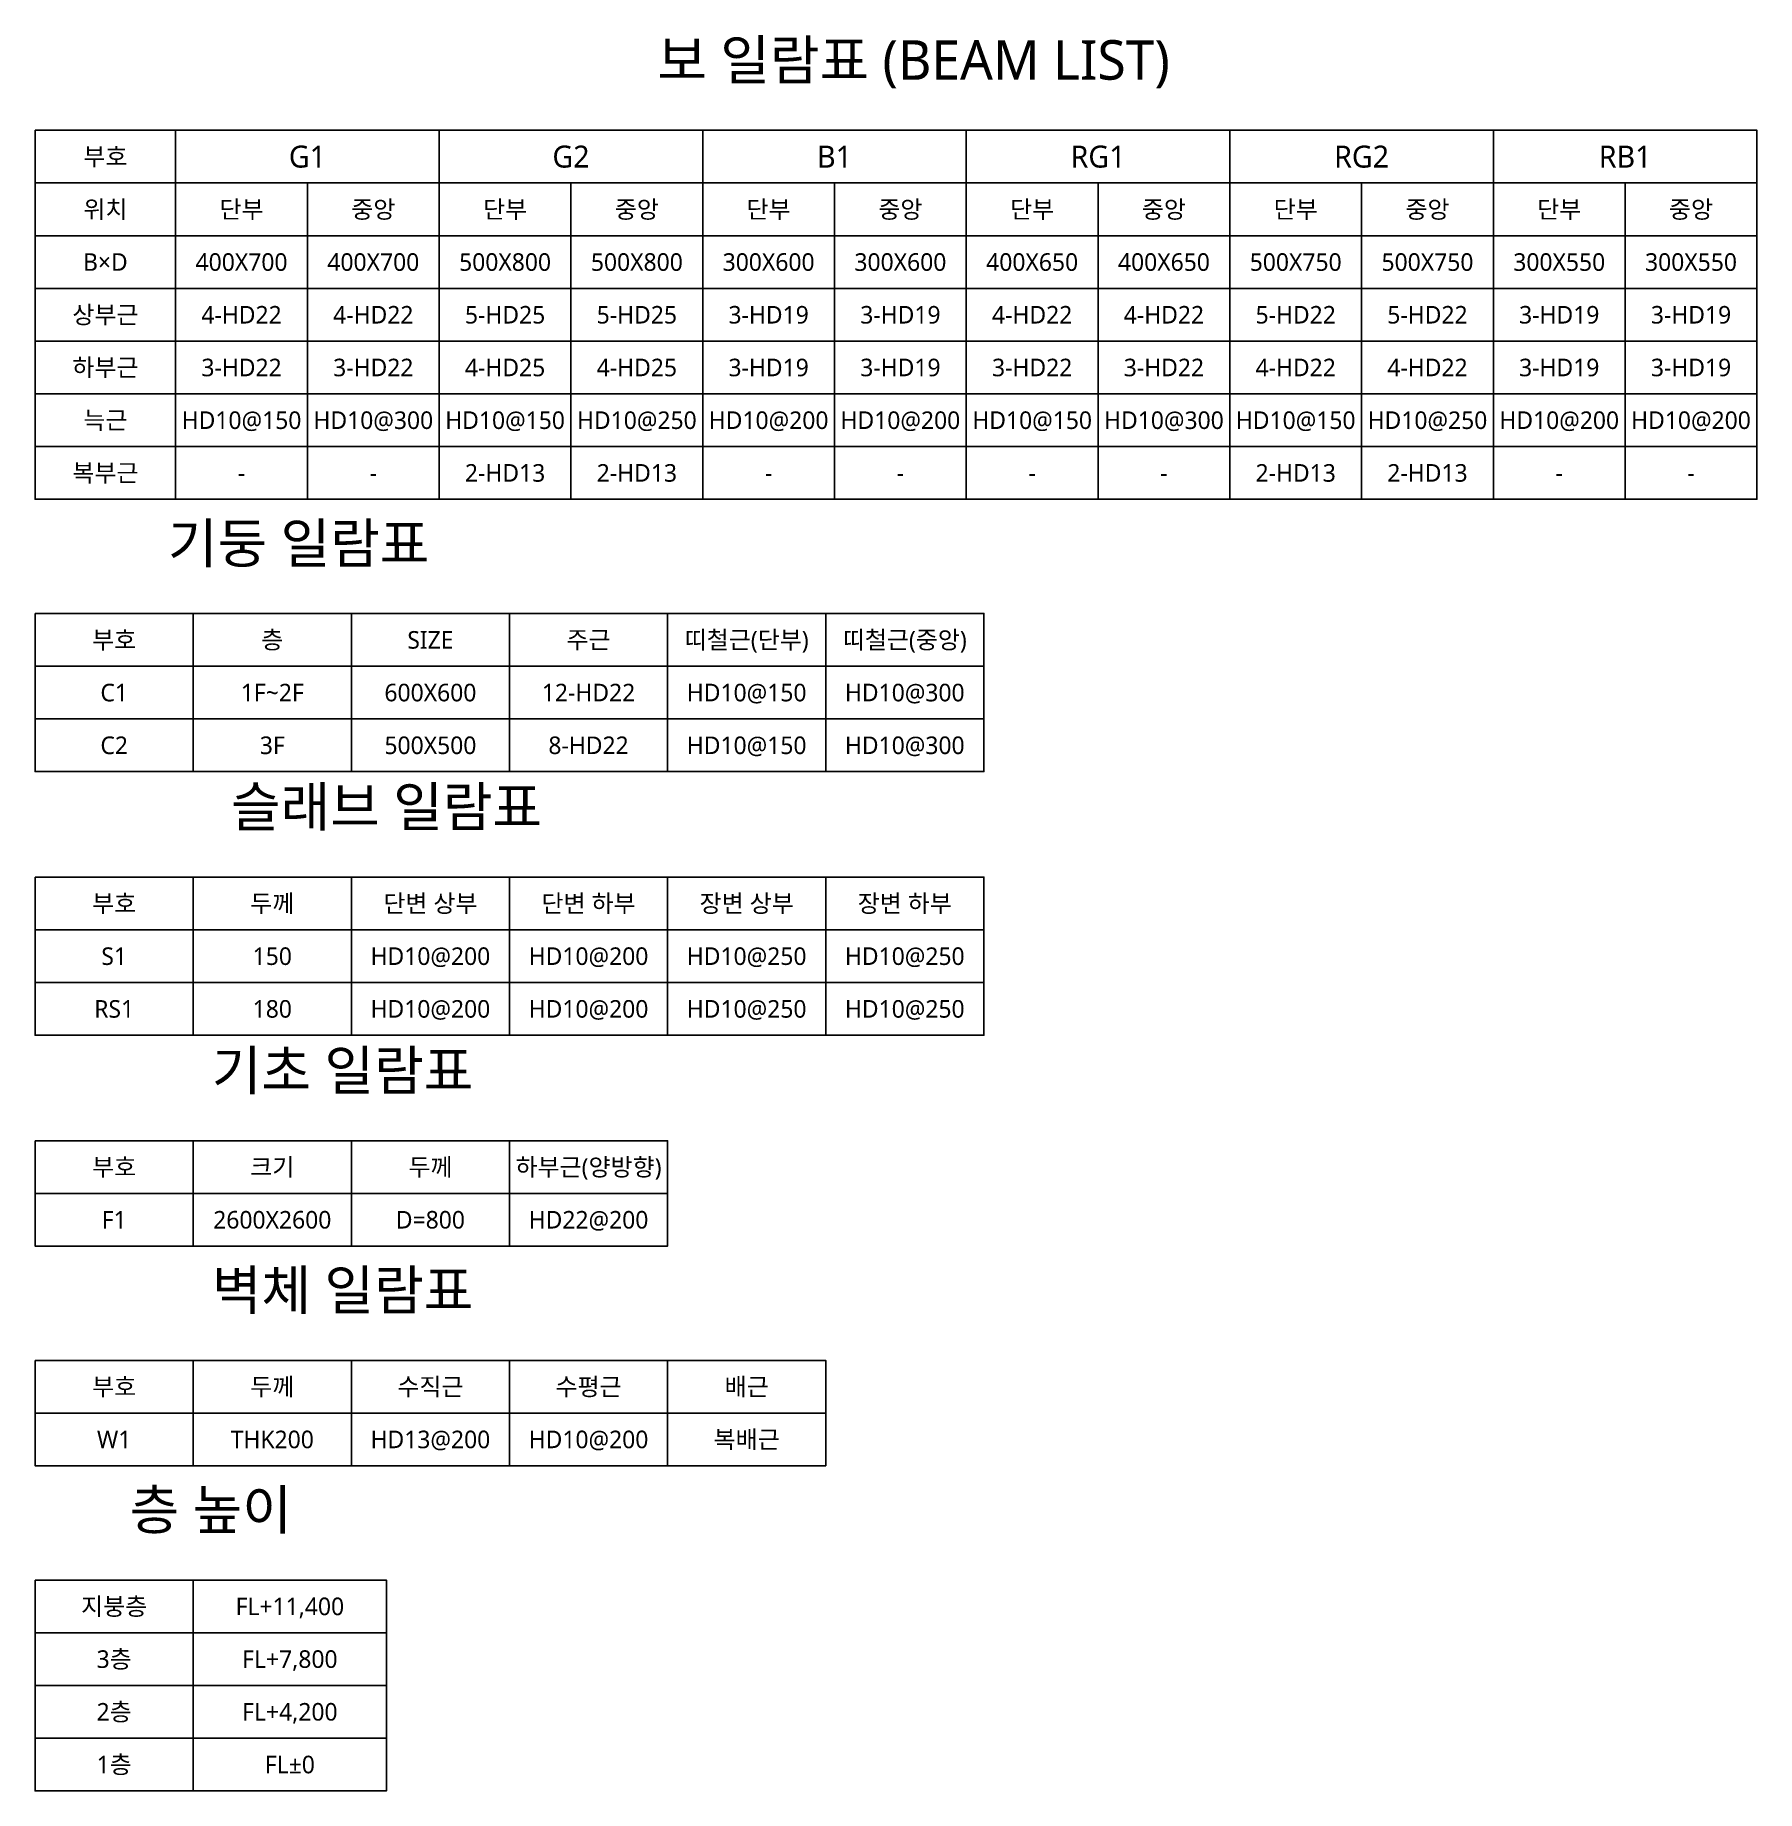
# Model space of a CAD drawing. Header units: millimetres. Extents: x 34000 to 53600, y 53100 to 73083.
import ezdxf
from ezdxf.enums import TextEntityAlignment as Align

# ---------------------------------------------------------------- set-up
doc = ezdxf.new("R2010")
doc.units = ezdxf.units.MM
doc.layers.add('S-TABLE', color=7, linetype='Continuous')
doc.layers.add('S-TABLE-TXT', color=7, linetype='Continuous')
doc.styles.add('KOR', font='malgun.ttf')

msp = doc.modelspace()

# ---------------------------------------------------------------- linework, layer by layer
at = {"layer": 'S-TABLE'}
for points in [[(34000, 72000), (35600, 72000), (35600, 71400), (34000, 71400)], [(35600, 72000), (38600, 72000), (38600, 71400), (35600, 71400)], [(38600, 72000), (41600, 72000), (41600, 71400), (38600, 71400)], [(41600, 72000), (44600, 72000), (44600, 71400), (41600, 71400)], [(44600, 72000), (47600, 72000), (47600, 71400), (44600, 71400)], [(47600, 72000), (50600, 72000), (50600, 71400), (47600, 71400)], [(50600, 72000), (53600, 72000), (53600, 71400), (50600, 71400)], [(34000, 71400), (35600, 71400), (35600, 70800), (34000, 70800)], [(35600, 71400), (37100, 71400), (37100, 70800), (35600, 70800)], [(37100, 71400), (38600, 71400), (38600, 70800), (37100, 70800)], [(38600, 71400), (40100, 71400), (40100, 70800), (38600, 70800)], [(40100, 71400), (41600, 71400), (41600, 70800), (40100, 70800)], [(41600, 71400), (43100, 71400), (43100, 70800), (41600, 70800)], [(43100, 71400), (44600, 71400), (44600, 70800), (43100, 70800)], [(44600, 71400), (46100, 71400), (46100, 70800), (44600, 70800)], [(46100, 71400), (47600, 71400), (47600, 70800), (46100, 70800)], [(47600, 71400), (49100, 71400), (49100, 70800), (47600, 70800)], [(49100, 71400), (50600, 71400), (50600, 70800), (49100, 70800)], [(50600, 71400), (52100, 71400), (52100, 70800), (50600, 70800)], [(52100, 71400), (53600, 71400), (53600, 70800), (52100, 70800)], [(34000, 70800), (35600, 70800), (35600, 70200), (34000, 70200)], [(35600, 70800), (37100, 70800), (37100, 70200), (35600, 70200)], [(37100, 70800), (38600, 70800), (38600, 70200), (37100, 70200)], [(38600, 70800), (40100, 70800), (40100, 70200), (38600, 70200)], [(40100, 70800), (41600, 70800), (41600, 70200), (40100, 70200)], [(41600, 70800), (43100, 70800), (43100, 70200), (41600, 70200)], [(43100, 70800), (44600, 70800), (44600, 70200), (43100, 70200)], [(44600, 70800), (46100, 70800), (46100, 70200), (44600, 70200)], [(46100, 70800), (47600, 70800), (47600, 70200), (46100, 70200)], [(47600, 70800), (49100, 70800), (49100, 70200), (47600, 70200)], [(49100, 70800), (50600, 70800), (50600, 70200), (49100, 70200)], [(50600, 70800), (52100, 70800), (52100, 70200), (50600, 70200)], [(52100, 70800), (53600, 70800), (53600, 70200), (52100, 70200)], [(34000, 70200), (35600, 70200), (35600, 69600), (34000, 69600)], [(35600, 70200), (37100, 70200), (37100, 69600), (35600, 69600)], [(37100, 70200), (38600, 70200), (38600, 69600), (37100, 69600)], [(38600, 70200), (40100, 70200), (40100, 69600), (38600, 69600)], [(40100, 70200), (41600, 70200), (41600, 69600), (40100, 69600)], [(41600, 70200), (43100, 70200), (43100, 69600), (41600, 69600)], [(43100, 70200), (44600, 70200), (44600, 69600), (43100, 69600)], [(44600, 70200), (46100, 70200), (46100, 69600), (44600, 69600)], [(46100, 70200), (47600, 70200), (47600, 69600), (46100, 69600)], [(47600, 70200), (49100, 70200), (49100, 69600), (47600, 69600)], [(49100, 70200), (50600, 70200), (50600, 69600), (49100, 69600)], [(50600, 70200), (52100, 70200), (52100, 69600), (50600, 69600)], [(52100, 70200), (53600, 70200), (53600, 69600), (52100, 69600)], [(34000, 69600), (35600, 69600), (35600, 69000), (34000, 69000)], [(35600, 69600), (37100, 69600), (37100, 69000), (35600, 69000)], [(37100, 69600), (38600, 69600), (38600, 69000), (37100, 69000)], [(38600, 69600), (40100, 69600), (40100, 69000), (38600, 69000)], [(40100, 69600), (41600, 69600), (41600, 69000), (40100, 69000)], [(41600, 69600), (43100, 69600), (43100, 69000), (41600, 69000)], [(43100, 69600), (44600, 69600), (44600, 69000), (43100, 69000)], [(44600, 69600), (46100, 69600), (46100, 69000), (44600, 69000)], [(46100, 69600), (47600, 69600), (47600, 69000), (46100, 69000)], [(47600, 69600), (49100, 69600), (49100, 69000), (47600, 69000)], [(49100, 69600), (50600, 69600), (50600, 69000), (49100, 69000)], [(50600, 69600), (52100, 69600), (52100, 69000), (50600, 69000)], [(52100, 69600), (53600, 69600), (53600, 69000), (52100, 69000)], [(34000, 69000), (35600, 69000), (35600, 68400), (34000, 68400)], [(35600, 69000), (37100, 69000), (37100, 68400), (35600, 68400)], [(37100, 69000), (38600, 69000), (38600, 68400), (37100, 68400)], [(38600, 69000), (40100, 69000), (40100, 68400), (38600, 68400)], [(40100, 69000), (41600, 69000), (41600, 68400), (40100, 68400)], [(41600, 69000), (43100, 69000), (43100, 68400), (41600, 68400)], [(43100, 69000), (44600, 69000), (44600, 68400), (43100, 68400)], [(44600, 69000), (46100, 69000), (46100, 68400), (44600, 68400)], [(46100, 69000), (47600, 69000), (47600, 68400), (46100, 68400)], [(47600, 69000), (49100, 69000), (49100, 68400), (47600, 68400)], [(49100, 69000), (50600, 69000), (50600, 68400), (49100, 68400)], [(50600, 69000), (52100, 69000), (52100, 68400), (50600, 68400)], [(52100, 69000), (53600, 69000), (53600, 68400), (52100, 68400)], [(34000, 68400), (35600, 68400), (35600, 67800), (34000, 67800)], [(35600, 68400), (37100, 68400), (37100, 67800), (35600, 67800)], [(37100, 68400), (38600, 68400), (38600, 67800), (37100, 67800)], [(38600, 68400), (40100, 68400), (40100, 67800), (38600, 67800)], [(40100, 68400), (41600, 68400), (41600, 67800), (40100, 67800)], [(41600, 68400), (43100, 68400), (43100, 67800), (41600, 67800)], [(43100, 68400), (44600, 68400), (44600, 67800), (43100, 67800)], [(44600, 68400), (46100, 68400), (46100, 67800), (44600, 67800)], [(46100, 68400), (47600, 68400), (47600, 67800), (46100, 67800)], [(47600, 68400), (49100, 68400), (49100, 67800), (47600, 67800)], [(49100, 68400), (50600, 68400), (50600, 67800), (49100, 67800)], [(50600, 68400), (52100, 68400), (52100, 67800), (50600, 67800)], [(52100, 68400), (53600, 68400), (53600, 67800), (52100, 67800)], [(34000, 66500), (35800, 66500), (35800, 65900), (34000, 65900)], [(35800, 66500), (37600, 66500), (37600, 65900), (35800, 65900)], [(37600, 66500), (39400, 66500), (39400, 65900), (37600, 65900)], [(39400, 66500), (41200, 66500), (41200, 65900), (39400, 65900)], [(41200, 66500), (43000, 66500), (43000, 65900), (41200, 65900)], [(43000, 66500), (44800, 66500), (44800, 65900), (43000, 65900)], [(34000, 65900), (35800, 65900), (35800, 65300), (34000, 65300)], [(35800, 65900), (37600, 65900), (37600, 65300), (35800, 65300)], [(37600, 65900), (39400, 65900), (39400, 65300), (37600, 65300)], [(39400, 65900), (41200, 65900), (41200, 65300), (39400, 65300)], [(41200, 65900), (43000, 65900), (43000, 65300), (41200, 65300)], [(43000, 65900), (44800, 65900), (44800, 65300), (43000, 65300)], [(34000, 65300), (35800, 65300), (35800, 64700), (34000, 64700)], [(35800, 65300), (37600, 65300), (37600, 64700), (35800, 64700)], [(37600, 65300), (39400, 65300), (39400, 64700), (37600, 64700)], [(39400, 65300), (41200, 65300), (41200, 64700), (39400, 64700)], [(41200, 65300), (43000, 65300), (43000, 64700), (41200, 64700)], [(43000, 65300), (44800, 65300), (44800, 64700), (43000, 64700)], [(34000, 63500), (35800, 63500), (35800, 62900), (34000, 62900)], [(35800, 63500), (37600, 63500), (37600, 62900), (35800, 62900)], [(37600, 63500), (39400, 63500), (39400, 62900), (37600, 62900)], [(39400, 63500), (41200, 63500), (41200, 62900), (39400, 62900)], [(41200, 63500), (43000, 63500), (43000, 62900), (41200, 62900)], [(43000, 63500), (44800, 63500), (44800, 62900), (43000, 62900)], [(34000, 62900), (35800, 62900), (35800, 62300), (34000, 62300)], [(35800, 62900), (37600, 62900), (37600, 62300), (35800, 62300)], [(37600, 62900), (39400, 62900), (39400, 62300), (37600, 62300)], [(39400, 62900), (41200, 62900), (41200, 62300), (39400, 62300)], [(41200, 62900), (43000, 62900), (43000, 62300), (41200, 62300)], [(43000, 62900), (44800, 62900), (44800, 62300), (43000, 62300)], [(34000, 62300), (35800, 62300), (35800, 61700), (34000, 61700)], [(35800, 62300), (37600, 62300), (37600, 61700), (35800, 61700)], [(37600, 62300), (39400, 62300), (39400, 61700), (37600, 61700)], [(39400, 62300), (41200, 62300), (41200, 61700), (39400, 61700)], [(41200, 62300), (43000, 62300), (43000, 61700), (41200, 61700)], [(43000, 62300), (44800, 62300), (44800, 61700), (43000, 61700)], [(34000, 60500), (35800, 60500), (35800, 59900), (34000, 59900)], [(35800, 60500), (37600, 60500), (37600, 59900), (35800, 59900)], [(37600, 60500), (39400, 60500), (39400, 59900), (37600, 59900)], [(39400, 60500), (41200, 60500), (41200, 59900), (39400, 59900)], [(34000, 59900), (35800, 59900), (35800, 59300), (34000, 59300)], [(35800, 59900), (37600, 59900), (37600, 59300), (35800, 59300)], [(37600, 59900), (39400, 59900), (39400, 59300), (37600, 59300)], [(39400, 59900), (41200, 59900), (41200, 59300), (39400, 59300)], [(34000, 58000), (35800, 58000), (35800, 57400), (34000, 57400)], [(35800, 58000), (37600, 58000), (37600, 57400), (35800, 57400)], [(37600, 58000), (39400, 58000), (39400, 57400), (37600, 57400)], [(39400, 58000), (41200, 58000), (41200, 57400), (39400, 57400)], [(41200, 58000), (43000, 58000), (43000, 57400), (41200, 57400)], [(34000, 57400), (35800, 57400), (35800, 56800), (34000, 56800)], [(35800, 57400), (37600, 57400), (37600, 56800), (35800, 56800)], [(37600, 57400), (39400, 57400), (39400, 56800), (37600, 56800)], [(39400, 57400), (41200, 57400), (41200, 56800), (39400, 56800)], [(41200, 57400), (43000, 57400), (43000, 56800), (41200, 56800)], [(34000, 55500), (35800, 55500), (35800, 54900), (34000, 54900)], [(35800, 55500), (38000, 55500), (38000, 54900), (35800, 54900)], [(34000, 54900), (35800, 54900), (35800, 54300), (34000, 54300)], [(35800, 54900), (38000, 54900), (38000, 54300), (35800, 54300)], [(34000, 54300), (35800, 54300), (35800, 53700), (34000, 53700)], [(35800, 54300), (38000, 54300), (38000, 53700), (35800, 53700)], [(34000, 53700), (35800, 53700), (35800, 53100), (34000, 53100)], [(35800, 53700), (38000, 53700), (38000, 53100), (35800, 53100)]]:
    msp.add_lwpolyline(points, close=True, dxfattribs=at)

# ---------------------------------------------------------------- texts
at = {"layer": 'S-TABLE-TXT', "style": 'KOR'}
for s, height, p in [('보 일람표 (BEAM LIST)', 450, (44000, 72800)), ('부호', 200, (34800, 71700)), ('G1', 250, (37100, 71700)), ('G2', 250, (40100, 71700)), ('B1', 250, (43100, 71700)), ('RG1', 250, (46100, 71700)), ('RG2', 250, (49100, 71700)), ('RB1', 250, (52100, 71700)), ('위치', 200, (34800, 71100)), ('단부', 200, (36350, 71100)), ('중앙', 200, (37850, 71100)), ('단부', 200, (39350, 71100)), ('중앙', 200, (40850, 71100)), ('단부', 200, (42350, 71100)), ('중앙', 200, (43850, 71100)), ('단부', 200, (45350, 71100)), ('중앙', 200, (46850, 71100)), ('단부', 200, (48350, 71100)), ('중앙', 200, (49850, 71100)), ('단부', 200, (51350, 71100)), ('중앙', 200, (52850, 71100)), ('B×D', 200, (34800, 70500)), ('400X700', 200, (36350, 70500)), ('400X700', 200, (37850, 70500)), ('500X800', 200, (39350, 70500)), ('500X800', 200, (40850, 70500)), ('300X600', 200, (42350, 70500)), ('300X600', 200, (43850, 70500)), ('400X650', 200, (45350, 70500)), ('400X650', 200, (46850, 70500)), ('500X750', 200, (48350, 70500)), ('500X750', 200, (49850, 70500)), ('300X550', 200, (51350, 70500)), ('300X550', 200, (52850, 70500)), ('상부근', 200, (34800, 69900)), ('4-HD22', 200, (36350, 69900)), ('4-HD22', 200, (37850, 69900)), ('5-HD25', 200, (39350, 69900)), ('5-HD25', 200, (40850, 69900)), ('3-HD19', 200, (42350, 69900)), ('3-HD19', 200, (43850, 69900)), ('4-HD22', 200, (45350, 69900)), ('4-HD22', 200, (46850, 69900)), ('5-HD22', 200, (48350, 69900)), ('5-HD22', 200, (49850, 69900)), ('3-HD19', 200, (51350, 69900)), ('3-HD19', 200, (52850, 69900)), ('하부근', 200, (34800, 69300)), ('3-HD22', 200, (36350, 69300)), ('3-HD22', 200, (37850, 69300)), ('4-HD25', 200, (39350, 69300)), ('4-HD25', 200, (40850, 69300)), ('3-HD19', 200, (42350, 69300)), ('3-HD19', 200, (43850, 69300)), ('3-HD22', 200, (45350, 69300)), ('3-HD22', 200, (46850, 69300)), ('4-HD22', 200, (48350, 69300)), ('4-HD22', 200, (49850, 69300)), ('3-HD19', 200, (51350, 69300)), ('3-HD19', 200, (52850, 69300)), ('늑근', 200, (34800, 68700)), ('HD10@150', 200, (36350, 68700)), ('HD10@300', 200, (37850, 68700)), ('HD10@150', 200, (39350, 68700)), ('HD10@250', 200, (40850, 68700)), ('HD10@200', 200, (42350, 68700)), ('HD10@200', 200, (43850, 68700)), ('HD10@150', 200, (45350, 68700)), ('HD10@300', 200, (46850, 68700)), ('HD10@150', 200, (48350, 68700)), ('HD10@250', 200, (49850, 68700)), ('HD10@200', 200, (51350, 68700)), ('HD10@200', 200, (52850, 68700)), ('복부근', 200, (34800, 68100)), ('2-HD13', 200, (39350, 68100)), ('2-HD13', 200, (40850, 68100)), ('2-HD13', 200, (48350, 68100)), ('2-HD13', 200, (49850, 68100)), ('-', 200, (36350, 68100)), ('-', 200, (37850, 68100)), ('-', 200, (42350, 68100)), ('-', 200, (43850, 68100)), ('-', 200, (45350, 68100)), ('-', 200, (46850, 68100)), ('-', 200, (51350, 68100)), ('-', 200, (52850, 68100)), ('기둥 일람표', 450, (37000, 67300)), ('부호', 200, (34900, 66200)), ('층', 200, (36700, 66200)), ('SIZE', 200, (38500, 66200)), ('주근', 200, (40300, 66200)), ('띠철근(단부)', 200, (42100, 66200)), ('띠철근(중앙)', 200, (43900, 66200)), ('C1', 200, (34900, 65600)), ('1F~2F', 200, (36700, 65600)), ('600X600', 200, (38500, 65600)), ('12-HD22', 200, (40300, 65600)), ('HD10@150', 200, (42100, 65600)), ('HD10@300', 200, (43900, 65600)), ('C2', 200, (34900, 65000)), ('3F', 200, (36700, 65000)), ('500X500', 200, (38500, 65000)), ('8-HD22', 200, (40300, 65000)), ('HD10@150', 200, (42100, 65000)), ('HD10@300', 200, (43900, 65000)), ('슬래브 일람표', 450, (38000, 64300)), ('부호', 200, (34900, 63200)), ('두께', 200, (36700, 63200)), ('단변 상부', 200, (38500, 63200)), ('단변 하부', 200, (40300, 63200)), ('장변 상부', 200, (42100, 63200)), ('장변 하부', 200, (43900, 63200)), ('S1', 200, (34900, 62600)), ('150', 200, (36700, 62600)), ('HD10@200', 200, (38500, 62600)), ('HD10@200', 200, (40300, 62600)), ('HD10@250', 200, (42100, 62600)), ('HD10@250', 200, (43900, 62600)), ('RS1', 200, (34900, 62000)), ('180', 200, (36700, 62000)), ('HD10@200', 200, (38500, 62000)), ('HD10@200', 200, (40300, 62000)), ('HD10@250', 200, (42100, 62000)), ('HD10@250', 200, (43900, 62000)), ('기초 일람표', 450, (37500, 61300)), ('부호', 200, (34900, 60200)), ('크기', 200, (36700, 60200)), ('두께', 200, (38500, 60200)), ('하부근(양방향)', 200, (40300, 60200)), ('F1', 200, (34900, 59600)), ('2600X2600', 200, (36700, 59600)), ('D=800', 200, (38500, 59600)), ('HD22@200', 200, (40300, 59600)), ('벽체 일람표', 450, (37500, 58800)), ('부호', 200, (34900, 57700)), ('두께', 200, (36700, 57700)), ('수직근', 200, (38500, 57700)), ('수평근', 200, (40300, 57700)), ('배근', 200, (42100, 57700)), ('W1', 200, (34900, 57100)), ('THK200', 200, (36700, 57100)), ('HD13@200', 200, (38500, 57100)), ('HD10@200', 200, (40300, 57100)), ('복배근', 200, (42100, 57100)), ('층 높이', 450, (36000, 56300)), ('지붕층', 200, (34900, 55200)), ('FL+11,400', 200, (36900, 55200)), ('3층', 200, (34900, 54600)), ('FL+7,800', 200, (36900, 54600)), ('2층', 200, (34900, 54000)), ('FL+4,200', 200, (36900, 54000)), ('1층', 200, (34900, 53400)), ('FL±0', 200, (36900, 53400))]:
    msp.add_text(s, height=height, dxfattribs=at).set_placement(p, align=Align.MIDDLE_CENTER)

doc.saveas('drawing.dxf')
